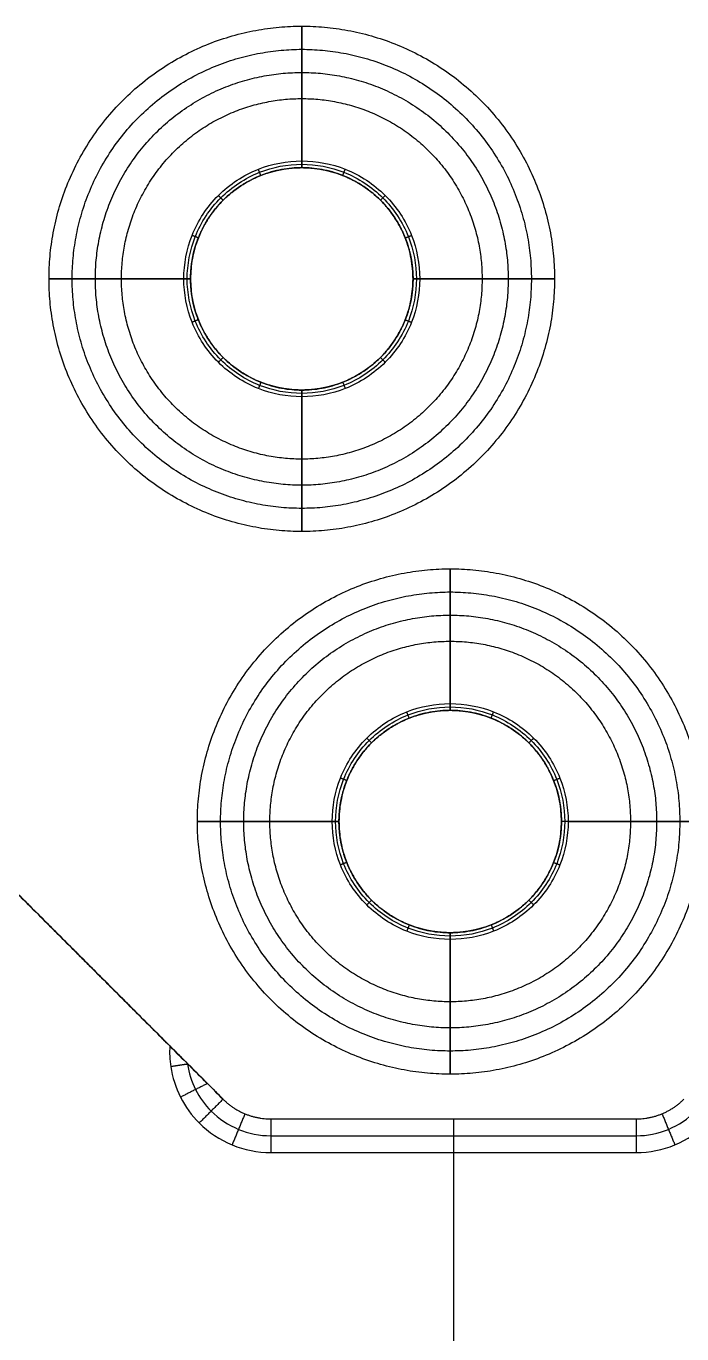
# Model space of a CAD drawing. Header units: millimetres. Extents: x -961 to -824, y -490 to -345.
# Drawn here: x -903.5 to -864.6, y -422.8 to -345.1 of the extents above; entities that cross this region are included whole.
import ezdxf

# ---------------------------------------------------------------- set-up
doc = ezdxf.new("R2010")
doc.units = ezdxf.units.MM
doc.header["$MEASUREMENT"] = 0
doc.layers.add('Corners UP', color=18, linetype='Continuous', true_color=0x000000)

msp = doc.modelspace()

# ---------------------------------------------------------------- linework, layer by layer
at = {"layer": 'Corners UP'}
for p, q in [((-878.126, -410.001), (-878.126, -438.501)), ((-888.969, -412.001, 3), (-867.282, -412.001, 3)), ((-878.126, -412.001, 3), (-878.126, -438.501, 3))]:
    msp.add_line(p, q, dxfattribs=at)
at = {"layer": 'Corners UP', "extrusion": (6.80716e-07, -1.65519e-06, 1)}
for points in [[(-872.126, -360.136, 0), (-872.126, -345.136, 0), (-887.126, -345.136, 0), (-902.126, -345.136, 0), (-902.126, -360.136, 0), (-902.126, -375.136, 0), (-887.126, -375.136, 0), (-872.126, -375.136, 0), (-872.126, -360.136, 0)], [(-872.126, -360.136, 9), (-872.126, -345.136, 9), (-887.126, -345.136, 9), (-902.126, -345.136, 9), (-902.126, -360.136, 9), (-902.126, -375.136, 9), (-887.126, -375.136, 9), (-872.126, -375.136, 9), (-872.126, -360.136, 9)], [(-872.126, -360.136, 10), (-872.126, -345.136, 10), (-887.126, -345.136, 10), (-902.126, -345.136, 10), (-902.126, -360.136, 10), (-902.126, -375.136, 10), (-887.126, -375.136, 10), (-872.126, -375.136, 10), (-872.126, -360.136, 10)], [(-872.126, -360.136, 0.5), (-872.126, -345.136, 0.5), (-887.126, -345.136, 0.5), (-902.126, -345.136, 0.5), (-902.126, -360.136, 0.5), (-902.126, -375.136, 0.5), (-887.126, -375.136, 0.5), (-872.126, -375.136, 0.5), (-872.126, -360.136, 0.5)], [(-872.126, -360.136, 9.5), (-872.126, -345.136, 9.5), (-887.126, -345.136, 9.5), (-902.126, -345.136, 9.5), (-902.126, -360.136, 9.5), (-902.126, -375.136, 9.5), (-887.126, -375.136, 9.5), (-872.126, -375.136, 9.5), (-872.126, -360.136, 9.5)], [(-873.501, -360.136, 1.875), (-873.501, -346.511, 1.875), (-887.126, -346.511, 1.875), (-900.751, -346.511, 1.875), (-900.751, -360.136, 1.875), (-900.751, -373.761, 1.875), (-887.126, -373.761, 1.875), (-873.501, -373.761, 1.875), (-873.501, -360.136, 1.875)], [(-873.501, -360.136, 8.125), (-873.501, -346.511, 8.125), (-887.126, -346.511, 8.125), (-900.751, -346.511, 8.125), (-900.751, -360.136, 8.125), (-900.751, -373.761, 8.125), (-887.126, -373.761, 8.125), (-873.501, -373.761, 8.125), (-873.501, -360.136, 8.125)], [(-874.876, -360.136, 2.75), (-874.876, -347.886, 2.75), (-887.126, -347.886, 2.75), (-899.376, -347.886, 2.75), (-899.376, -360.136, 2.75), (-899.376, -372.386, 2.75), (-887.126, -372.386, 2.75), (-874.876, -372.386, 2.75), (-874.876, -360.136, 2.75)], [(-874.876, -360.136, 7.25), (-874.876, -347.886, 7.25), (-887.126, -347.886, 7.25), (-899.376, -347.886, 7.25), (-899.376, -360.136, 7.25), (-899.376, -372.386, 7.25), (-887.126, -372.386, 7.25), (-874.876, -372.386, 7.25), (-874.876, -360.136, 7.25)], [(-874.876, -360.136, 5), (-874.876, -347.886, 5), (-887.126, -347.886, 5), (-899.376, -347.886, 5), (-899.376, -360.136, 5), (-899.376, -372.386, 5), (-887.126, -372.386, 5), (-874.876, -372.386, 5), (-874.876, -360.136, 5)], [(-876.426, -360.136, 0), (-876.426, -349.436, 0), (-887.126, -349.436, 0), (-897.826, -349.436, 0), (-897.826, -360.136, 0), (-897.826, -370.836, 0), (-887.126, -370.836, 0), (-876.426, -370.836, 0), (-876.426, -360.136, 0)], [(-863.32, -392.348, 1), (-863.32, -377.348, 1), (-878.32, -377.348, 1), (-893.32, -377.348, 1), (-893.32, -392.348, 1), (-893.32, -407.348, 1), (-878.32, -407.348, 1), (-863.32, -407.348, 1), (-863.32, -392.348, 1)], [(-863.32, -392.348, 9), (-863.32, -377.348, 9), (-878.32, -377.348, 9), (-893.32, -377.348, 9), (-893.32, -392.348, 9), (-893.32, -407.348, 9), (-878.32, -407.348, 9), (-863.32, -407.348, 9), (-863.32, -392.348, 9)], [(-863.32, -392.348, 0.5), (-863.32, -377.348, 0.5), (-878.32, -377.348, 0.5), (-893.32, -377.348, 0.5), (-893.32, -392.348, 0.5), (-893.32, -407.348, 0.5), (-878.32, -407.348, 0.5), (-863.32, -407.348, 0.5), (-863.32, -392.348, 0.5)], [(-864.695, -392.348, 1.875), (-864.695, -378.723, 1.875), (-878.32, -378.723, 1.875), (-891.945, -378.723, 1.875), (-891.945, -392.348, 1.875), (-891.945, -405.973, 1.875), (-878.32, -405.973, 1.875), (-864.695, -405.973, 1.875), (-864.695, -392.348, 1.875)], [(-864.695, -392.348, 8.125), (-864.695, -378.723, 8.125), (-878.32, -378.723, 8.125), (-891.945, -378.723, 8.125), (-891.945, -392.348, 8.125), (-891.945, -405.973, 8.125), (-878.32, -405.973, 8.125), (-864.695, -405.973, 8.125), (-864.695, -392.348, 8.125)], [(-866.07, -392.348, 2.75), (-866.07, -380.098, 2.75), (-878.32, -380.098, 2.75), (-890.57, -380.098, 2.75), (-890.57, -392.348, 2.75), (-890.57, -404.598, 2.75), (-878.32, -404.598, 2.75), (-866.07, -404.598, 2.75), (-866.07, -392.348, 2.75)], [(-866.07, -392.348, 5), (-866.07, -380.098, 5), (-878.32, -380.098, 5), (-890.57, -380.098, 5), (-890.57, -392.348, 5), (-890.57, -404.598, 5), (-878.32, -404.598, 5), (-866.07, -404.598, 5), (-866.07, -392.348, 5)]]:
    msp.add_rational_spline(points, [1, 0.707106781187, 1, 0.707106781187, 1, 0.707106781187, 1, 0.707106781187, 1], degree=2, knots=[0, 0, 0, 23.56196, 23.56196, 47.12392, 47.12392, 70.685879, 70.685879, 94.247839, 94.247839, 94.247839], dxfattribs=at)
at = {"layer": 'Corners UP', "extrusion": (-6.80716e-07, 1.65519e-06, -1)}
for points in [[(-872.126, -360.136, 1), (-872.126, -345.136, 1), (-887.126, -345.136, 1), (-902.126, -345.136, 1), (-902.126, -360.136, 1), (-902.126, -375.136, 1), (-887.126, -375.136, 1), (-872.126, -375.136, 1), (-872.126, -360.136, 1)], [(-876.426, -360.136, 10), (-876.426, -349.436, 10), (-887.126, -349.436, 10), (-897.826, -349.436, 10), (-897.826, -360.136, 10), (-897.826, -370.836, 10), (-887.126, -370.836, 10), (-876.426, -370.836, 10), (-876.426, -360.136, 10)], [(-863.32, -392.348, 0), (-863.32, -377.348, 0), (-878.32, -377.348, 0), (-893.32, -377.348, 0), (-893.32, -392.348, 0), (-893.32, -407.348, 0), (-878.32, -407.348, 0), (-863.32, -407.348, 0), (-863.32, -392.348, 0)], [(-863.32, -392.348, 10), (-863.32, -377.348, 10), (-878.32, -377.348, 10), (-893.32, -377.348, 10), (-893.32, -392.348, 10), (-893.32, -407.348, 10), (-878.32, -407.348, 10), (-863.32, -407.348, 10), (-863.32, -392.348, 10)], [(-863.32, -392.348, 9.5), (-863.32, -377.348, 9.5), (-878.32, -377.348, 9.5), (-893.32, -377.348, 9.5), (-893.32, -392.348, 9.5), (-893.32, -407.348, 9.5), (-878.32, -407.348, 9.5), (-863.32, -407.348, 9.5), (-863.32, -392.348, 9.5)], [(-866.07, -392.348, 7.25), (-866.07, -380.098, 7.25), (-878.32, -380.098, 7.25), (-890.57, -380.098, 7.25), (-890.57, -392.348, 7.25), (-890.57, -404.598, 7.25), (-878.32, -404.598, 7.25), (-866.07, -404.598, 7.25), (-866.07, -392.348, 7.25)], [(-867.62, -392.348, 10), (-867.62, -381.648, 10), (-878.32, -381.648, 10), (-889.02, -381.648, 10), (-889.02, -392.348, 10), (-889.02, -403.048, 10), (-878.32, -403.048, 10), (-867.62, -403.048, 10), (-867.62, -392.348, 10)], [(-867.62, -392.348, 0), (-867.62, -381.648, 0), (-878.32, -381.648, 0), (-889.02, -381.648, 0), (-889.02, -392.348, 0), (-889.02, -403.048, 0), (-878.32, -403.048, 0), (-867.62, -403.048, 0), (-867.62, -392.348, 0)]]:
    msp.add_rational_spline(points, [1, 0.707106781187, 1, 0.707106781187, 1, 0.707106781187, 1, 0.707106781187, 1], degree=2, knots=[0, 0, 0, 23.56196, 23.56196, 47.12392, 47.12392, 70.685879, 70.685879, 94.247839, 94.247839, 94.247839], dxfattribs=at)
at = {"layer": 'Corners UP'}
for points in [[(-887.126, -345.136, 10), (-887.126, -349.336, 10), (-887.126, -353.536, 10)], [(-887.126, -345.136, 0), (-887.126, -345.136, 0.5), (-887.126, -345.136, 1)], [(-887.126, -345.136, 1), (-887.126, -346.511, 1.875), (-887.126, -347.886, 2.75)], [(-887.126, -347.886, 7.25), (-887.126, -346.511, 8.125), (-887.126, -345.136, 9)], [(-887.126, -345.136, 9), (-887.126, -345.136, 9.5), (-887.126, -345.136, 10)], [(-887.126, -353.136, 0), (-887.126, -349.136, 0), (-887.126, -345.136, 0)], [(-887.126, -347.886, 2.75), (-887.126, -347.886, 5), (-887.126, -347.886, 7.25)], [(-887.126, -353.536, 0.4), (-887.126, -353.336, 0.2), (-887.126, -353.136, 0)], [(-889.555, -353.999, 0.4), (-889.629, -353.813, 0.2), (-889.703, -353.627, 0)], [(-887.126, -353.536, 10), (-887.126, -353.536, 5.2), (-887.126, -353.536, 0.4)], [(-884.696, -353.999, 0.4), (-884.623, -353.813, 0.2), (-884.549, -353.627, 0)], [(-891.793, -355.469, 0.4), (-891.935, -355.328, 0.2), (-892.076, -355.186, 0)], [(-882.459, -355.469, 0.4), (-882.317, -355.328, 0.2), (-882.176, -355.186, 0)], [(-893.263, -357.707, 0.4), (-893.449, -357.633, 0.2), (-893.635, -357.559, 0)], [(-880.989, -357.707, 0.4), (-880.803, -357.633, 0.2), (-880.617, -357.559, 0)], [(-902.126, -360.136, 10), (-897.926, -360.136, 10), (-893.726, -360.136, 10)], [(-902.126, -360.136, 0), (-902.126, -360.136, 0.5), (-902.126, -360.136, 1)], [(-902.126, -360.136, 1), (-900.751, -360.136, 1.875), (-899.376, -360.136, 2.75)], [(-899.376, -360.136, 7.25), (-900.751, -360.136, 8.125), (-902.126, -360.136, 9)], [(-902.126, -360.136, 9), (-902.126, -360.136, 9.5), (-902.126, -360.136, 10)], [(-894.126, -360.136, 0), (-898.126, -360.136, 0), (-902.126, -360.136, 0)], [(-899.376, -360.136, 2.75), (-899.376, -360.136, 5), (-899.376, -360.136, 7.25)], [(-893.726, -360.136, 0.4), (-893.926, -360.136, 0.2), (-894.126, -360.136, 0)], [(-893.726, -360.136, 10), (-893.726, -360.136, 5.2), (-893.726, -360.136, 0.4)], [(-872.126, -360.136, 10), (-876.326, -360.136, 10), (-880.526, -360.136, 10)], [(-880.526, -360.136, 0.4), (-880.326, -360.136, 0.2), (-880.126, -360.136, 0)], [(-880.526, -360.136, 10), (-880.526, -360.136, 5.2), (-880.526, -360.136, 0.4)], [(-880.126, -360.136, 0), (-876.126, -360.136, 0), (-872.126, -360.136, 0)], [(-874.876, -360.136, 7.25), (-873.501, -360.136, 8.125), (-872.126, -360.136, 9)], [(-874.876, -360.136, 2.75), (-874.876, -360.136, 5), (-874.876, -360.136, 7.25)], [(-872.126, -360.136, 1), (-873.501, -360.136, 1.875), (-874.876, -360.136, 2.75)], [(-872.126, -360.136, 9), (-872.126, -360.136, 9.5), (-872.126, -360.136, 10)], [(-872.126, -360.136, 0), (-872.126, -360.136, 0.5), (-872.126, -360.136, 1)], [(-893.263, -362.566, 0.4), (-893.449, -362.639, 0.2), (-893.635, -362.713, 0)], [(-880.989, -362.566, 0.4), (-880.803, -362.639, 0.2), (-880.617, -362.713, 0)], [(-891.793, -364.803, 0.4), (-891.935, -364.945, 0.2), (-892.076, -365.086, 0)], [(-882.459, -364.803, 0.4), (-882.317, -364.945, 0.2), (-882.176, -365.086, 0)], [(-889.555, -366.273, 0.4), (-889.629, -366.459, 0.2), (-889.703, -366.645, 0)], [(-884.696, -366.273, 0.4), (-884.623, -366.459, 0.2), (-884.549, -366.645, 0)], [(-887.126, -375.136, 10), (-887.126, -370.936, 10), (-887.126, -366.736, 10)], [(-887.126, -366.736, 10), (-887.126, -366.736, 5.2), (-887.126, -366.736, 0.4)], [(-887.126, -366.736, 0.4), (-887.126, -366.936, 0.2), (-887.126, -367.136, 0)], [(-887.126, -367.136, 0), (-887.126, -371.136, 0), (-887.126, -375.136, 0)], [(-887.126, -375.136, 1), (-887.126, -373.761, 1.875), (-887.126, -372.386, 2.75)], [(-887.126, -372.386, 2.75), (-887.126, -372.386, 5), (-887.126, -372.386, 7.25)], [(-887.126, -372.386, 7.25), (-887.126, -373.761, 8.125), (-887.126, -375.136, 9)], [(-887.126, -375.136, 0), (-887.126, -375.136, 0.5), (-887.126, -375.136, 1)], [(-887.126, -375.136, 9), (-887.126, -375.136, 9.5), (-887.126, -375.136, 10)], [(-878.32, -377.348, 10), (-878.32, -381.548, 10), (-878.32, -385.748, 10)], [(-878.32, -377.348, 0), (-878.32, -377.348, 0.5), (-878.32, -377.348, 1)], [(-878.32, -377.348, 1), (-878.32, -378.723, 1.875), (-878.32, -380.098, 2.75)], [(-878.32, -380.098, 7.25), (-878.32, -378.723, 8.125), (-878.32, -377.348, 9)], [(-878.32, -377.348, 9), (-878.32, -377.348, 9.5), (-878.32, -377.348, 10)], [(-878.32, -385.348, 0), (-878.32, -381.348, 0), (-878.32, -377.348, 0)], [(-878.32, -380.098, 2.75), (-878.32, -380.098, 5), (-878.32, -380.098, 7.25)], [(-878.32, -385.748, 0.4), (-878.32, -385.548, 0.2), (-878.32, -385.348, 0)], [(-878.32, -385.748, 10), (-878.32, -385.748, 5.2), (-878.32, -385.748, 0.4)], [(-880.749, -386.211, 0.4), (-880.823, -386.025, 0.2), (-880.897, -385.839, 0)], [(-875.89, -386.211, 0.4), (-875.817, -386.025, 0.2), (-875.743, -385.839, 0)], [(-882.987, -387.681, 0.4), (-883.128, -387.539, 0.2), (-883.27, -387.398, 0)], [(-873.653, -387.681, 0.4), (-873.511, -387.539, 0.2), (-873.37, -387.398, 0)], [(-910.626, -390.001, 3), (-902.792, -397.834, 3), (-894.959, -405.667, 3)], [(-910.626, -390.001), (-901.211, -399.415), (-891.797, -408.829)], [(-910.626, -390.001, 1.5), (-901.94, -398.686, 1.5), (-893.255, -407.372, 1.5)], [(-884.457, -389.919, 0.4), (-884.643, -389.845, 0.2), (-884.829, -389.771, 0)], [(-872.183, -389.919, 0.4), (-871.997, -389.845, 0.2), (-871.811, -389.771, 0)], [(-893.32, -392.348, 10), (-889.12, -392.348, 10), (-884.92, -392.348, 10)], [(-893.32, -392.348, 0), (-893.32, -392.348, 0.5), (-893.32, -392.348, 1)], [(-893.32, -392.348, 1), (-891.945, -392.348, 1.875), (-890.57, -392.348, 2.75)], [(-890.57, -392.348, 7.25), (-891.945, -392.348, 8.125), (-893.32, -392.348, 9)], [(-893.32, -392.348, 9), (-893.32, -392.348, 9.5), (-893.32, -392.348, 10)], [(-885.32, -392.348, 0), (-889.32, -392.348, 0), (-893.32, -392.348, 0)], [(-890.57, -392.348, 2.75), (-890.57, -392.348, 5), (-890.57, -392.348, 7.25)], [(-884.92, -392.348, 0.4), (-885.12, -392.348, 0.2), (-885.32, -392.348, 0)], [(-884.92, -392.348, 10), (-884.92, -392.348, 5.2), (-884.92, -392.348, 0.4)], [(-863.32, -392.348, 10), (-867.52, -392.348, 10), (-871.72, -392.348, 10)], [(-871.32, -392.348, 0), (-871.52, -392.348, 0.2), (-871.72, -392.348, 0.4)], [(-871.72, -392.348, 10), (-871.72, -392.348, 5.2), (-871.72, -392.348, 0.4)], [(-871.32, -392.348, 0), (-867.32, -392.348, 0), (-863.32, -392.348, 0)], [(-866.07, -392.348, 7.25), (-864.695, -392.348, 8.125), (-863.32, -392.348, 9)], [(-866.07, -392.348, 2.75), (-866.07, -392.348, 5), (-866.07, -392.348, 7.25)], [(-863.32, -392.348, 1), (-864.695, -392.348, 1.875), (-866.07, -392.348, 2.75)], [(-884.457, -394.778, 0.4), (-884.643, -394.851, 0.2), (-884.829, -394.925, 0)], [(-872.183, -394.778, 0.4), (-871.997, -394.851, 0.2), (-871.811, -394.925, 0)], [(-882.987, -397.015, 0.4), (-883.128, -397.157, 0.2), (-883.27, -397.298, 0)], [(-873.653, -397.015, 0.4), (-873.511, -397.157, 0.2), (-873.37, -397.298, 0)], [(-880.749, -398.485, 0.4), (-880.823, -398.671, 0.2), (-880.897, -398.857, 0)], [(-878.32, -407.348, 10), (-878.32, -403.148, 10), (-878.32, -398.948, 10)], [(-878.32, -398.948, 10), (-878.32, -398.948, 5.2), (-878.32, -398.948, 0.4)], [(-878.32, -398.948, 0.4), (-878.32, -399.148, 0.2), (-878.32, -399.348, 0)], [(-875.89, -398.485, 0.4), (-875.817, -398.671, 0.2), (-875.743, -398.857, 0)], [(-901.202, -399.424, 3), (-901.202, -399.424, 1.5), (-901.202, -399.424)], [(-878.32, -399.348, 0), (-878.32, -403.348, 0), (-878.32, -407.348, 0)], [(-878.32, -407.348, 1), (-878.32, -405.973, 1.875), (-878.32, -404.598, 2.75)], [(-878.32, -404.598, 2.75), (-878.32, -404.598, 5), (-878.32, -404.598, 7.25)], [(-878.32, -404.598, 7.25), (-878.32, -405.973, 8.125), (-878.32, -407.348, 9)], [(-893.879, -406.747, 1.967), (-894.39, -406.825, 2.483), (-894.901, -406.902, 3)], [(-878.32, -407.348, 0), (-878.32, -407.348, 0.5), (-878.32, -407.348, 1)], [(-878.32, -407.348, 9), (-878.32, -407.348, 9.5), (-878.32, -407.348, 10)], [(-892.726, -407.9, 1.21), (-893.525, -408.304, 2.105), (-894.323, -408.708, 3)], [(-891.797, -408.829, 1), (-892.504, -409.536, 2), (-893.211, -410.243, 3)], [(-891.797, -408.829, 1), (-891.797, -408.829, 0.5), (-891.797, -408.829)], [(-890.499, -409.696, 1), (-890.882, -410.62, 2), (-891.265, -411.544, 3)], [(-890.499, -409.696, 1), (-890.499, -409.696, 0.5), (-890.499, -409.696)], [(-865.752, -409.696, 1), (-865.752, -409.696, 0.5), (-865.752, -409.696)], [(-865.752, -409.696, 1), (-865.369, -410.62, 2), (-864.986, -411.544, 3)], [(-888.969, -410.001, 1), (-888.969, -410.001, 0.5), (-888.969, -410.001)], [(-888.969, -410.001, 1), (-888.969, -411.001, 2), (-888.969, -412.001, 3)], [(-888.969, -410.001, 1), (-878.126, -410.001, 1), (-867.282, -410.001, 1)], [(-878.126, -410.001, 1), (-878.126, -410.001, 0.5), (-878.126, -410.001)], [(-878.126, -410.001, 1), (-878.126, -411.001, 2), (-878.126, -412.001, 3)], [(-867.282, -410.001, 1), (-867.282, -410.001, 0.5), (-867.282, -410.001)], [(-867.282, -410.001, 1), (-867.282, -411.001, 2), (-867.282, -412.001, 3)], [(-888.969, -411.001, 2), (-878.126, -411.001, 2), (-867.282, -411.001, 2)]]:
    msp.add_open_spline(points, degree=2, dxfattribs=at)
at = {"layer": 'Corners UP', "extrusion": (6.17209e-07, -1.65519e-06, 1)}
for points in [[(-894.126, -360.136, 0), (-894.126, -359.257, 0), (-893.777, -357.424, 0), (-892.216, -355.047, 0), (-889.838, -353.485, 0), (-887.126, -352.968, 0), (-884.414, -353.485, 0), (-882.036, -355.047, 0), (-880.475, -357.424, 0), (-880.126, -359.257, 0), (-880.126, -360.136, 0)], [(-885.32, -392.348, 0), (-885.32, -391.469, 0), (-884.971, -389.636, 0), (-883.409, -387.258, 0), (-881.032, -385.697, 0), (-878.32, -385.18, 0), (-875.608, -385.697, 0), (-873.23, -387.258, 0), (-871.669, -389.636, 0), (-871.319, -391.469, 0), (-871.32, -392.348, 0)]]:
    msp.add_open_spline(points, degree=3, knots=[0, 0, 0, 0, 2.638651, 5.497648, 8.356645, 10.995297, 13.633952, 16.492952, 19.351952, 21.990605, 21.990605, 21.990605, 21.990605], dxfattribs=at)
at = {"layer": 'Corners UP', "extrusion": (7.00737e-07, -1.70387e-06, 1)}
for points in [[(-893.926, -360.136, 0.2), (-893.926, -359.282, 0.2), (-893.587, -357.502, 0.2), (-892.07, -355.192, 0.2), (-889.76, -353.675, 0.2), (-887.126, -353.173, 0.2), (-884.491, -353.675, 0.2), (-882.182, -355.192, 0.2), (-880.665, -357.502, 0.2), (-880.326, -359.282, 0.2), (-880.326, -360.136, 0.2)], [(-885.12, -392.348, 0.2), (-885.12, -391.494, 0.2), (-884.781, -389.713, 0.2), (-883.264, -387.404, 0.2), (-880.954, -385.887, 0.2), (-878.32, -385.385, 0.2), (-875.685, -385.887, 0.2), (-873.376, -387.404, 0.2), (-871.859, -389.713, 0.2), (-871.519, -391.494, 0.2), (-871.52, -392.348, 0.2)]]:
    msp.add_open_spline(points, degree=3, knots=[0, 0, 0, 0, 2.638651, 5.497648, 8.356645, 10.995297, 13.633952, 16.492952, 19.351952, 21.990605, 21.990605, 21.990605, 21.990605], dxfattribs=at)
at = {"layer": 'Corners UP'}
for points, weights, degree, knots in [([(-893.726, -360.136, 10), (-893.726, -358.386, 10), (-893.031, -356.707, 10), (-891.793, -355.469, 10), (-890.504, -354.181, 10), (-888.85, -353.536, 10), (-887.126, -353.536, 10)], [1, 1, 1, 1, 1, 1.05719095842, 1.17157287525], 3, [0, 0, 0, 0, 5.317908, 5.317908, 5.317908, 10.635816, 10.635816, 10.635816, 10.635816]), ([(-893.726, -360.136, 9.952), (-893.726, -353.536, 9.952), (-887.126, -353.536, 9.952), (-880.526, -353.536, 9.952), (-880.526, -360.136, 9.952), (-880.526, -366.736, 9.952), (-887.126, -366.736, 9.952), (-893.726, -366.736, 9.952), (-893.726, -360.136, 9.952)], [1, 0.707106781187, 1, 0.707106781187, 1, 0.707106781187, 1, 0.707106781187, 1], 2, [0, 0, 0, 10.367256, 10.367256, 20.734512, 20.734512, 31.101767, 31.101767, 41.469023, 41.469023, 41.469023]), ([(-887.126, -353.536, 10), (-885.376, -353.536, 10), (-883.697, -354.232, 10), (-882.459, -355.469, 10), (-881.221, -356.707, 10), (-880.526, -358.386, 10), (-880.526, -360.136, 10)], [1.17157287525, 1.17157277757, 1.17157277757, 1.17157277757, 1.17157277757, 1.17157277757, 1.17157196339], 3, [10.635816, 10.635816, 10.635816, 10.635816, 15.953729, 15.953729, 15.953729, 21.271644, 21.271644, 21.271644, 21.271644]), ([(-880.526, -360.136, 10), (-880.526, -361.887, 10), (-881.221, -363.565, 10), (-882.459, -364.803, 10), (-883.748, -366.092, 10), (-885.402, -366.736, 10), (-887.126, -366.736, 10), (-888.876, -366.736, 10), (-890.555, -366.041, 10), (-891.793, -364.803, 10), (-893.031, -363.565, 10), (-893.726, -361.887, 10), (-893.726, -360.136, 10)], [1, 1, 1, 1, 1, 1.0571906573, 1.17157287525, 1.17157287525, 1.17157287525, 1.17157287525, 1.17157287525, 1.17157287525, 1.1715744951], 3, [0, 0, 0, 0, 5.317901, 5.317901, 5.317901, 10.635814, 10.635814, 10.635814, 15.953728, 15.953728, 15.953728, 21.271618, 21.271618, 21.271618, 21.271618]), ([(-884.92, -392.348, 10), (-884.92, -390.598, 10), (-884.224, -388.919, 10), (-882.987, -387.681, 10), (-881.698, -386.392, 10), (-880.044, -385.748, 10), (-878.32, -385.748, 10)], [1, 1, 1, 1, 1, 1.05719095842, 1.17157287525], 3, [0, 0, 0, 0, 5.317908, 5.317908, 5.317908, 10.635816, 10.635816, 10.635816, 10.635816]), ([(-884.92, -392.348, 9.952), (-884.92, -385.748, 9.952), (-878.32, -385.748, 9.952), (-871.72, -385.748, 9.952), (-871.72, -392.348, 9.952), (-871.72, -398.948, 9.952), (-878.32, -398.948, 9.952), (-884.92, -398.948, 9.952), (-884.92, -392.348, 9.952)], [1, 0.707106781187, 1, 0.707106781187, 1, 0.707106781187, 1, 0.707106781187, 1], 2, [0, 0, 0, 10.367256, 10.367256, 20.734512, 20.734512, 31.101767, 31.101767, 41.469023, 41.469023, 41.469023]), ([(-878.32, -385.748, 10), (-876.569, -385.748, 10), (-874.891, -386.443, 10), (-873.653, -387.681, 10), (-872.415, -388.919, 10), (-871.72, -390.598, 10), (-871.72, -392.348, 10)], [1.17157287525, 1.17157277757, 1.17157277757, 1.17157277757, 1.17157277757, 1.17157277757, 1.17157196339], 3, [10.635816, 10.635816, 10.635816, 10.635816, 15.953729, 15.953729, 15.953729, 21.271644, 21.271644, 21.271644, 21.271644]), ([(-871.72, -392.348, 10), (-871.72, -394.098, 10), (-872.415, -395.777, 10), (-873.653, -397.015, 10), (-874.942, -398.304, 10), (-876.596, -398.948, 10), (-878.32, -398.948, 10), (-880.07, -398.948, 10), (-881.749, -398.253, 10), (-882.987, -397.015, 10), (-884.224, -395.777, 10), (-884.92, -394.098, 10), (-884.92, -392.348, 10)], [1, 1, 1, 1, 1, 1.0571906573, 1.17157287525, 1.17157287525, 1.17157287525, 1.17157287525, 1.17157287525, 1.17157287525, 1.1715744951], 3, [0, 0, 0, 0, 5.317901, 5.317901, 5.317901, 10.635814, 10.635814, 10.635814, 15.953728, 15.953728, 15.953728, 21.271618, 21.271618, 21.271618, 21.271618])]:
    msp.add_rational_spline(points, weights, degree=degree, knots=knots, dxfattribs=at)
at = {"layer": 'Corners UP', "extrusion": (7.21971e-07, -1.75551e-06, 1)}
for points in [[(-893.726, -360.136, 0.4), (-893.726, -359.307, 0.4), (-893.397, -357.579, 0.4), (-891.925, -355.337, 0.4), (-889.683, -353.865, 0.4), (-887.126, -353.378, 0.4), (-884.569, -353.865, 0.4), (-882.327, -355.337, 0.4), (-880.855, -357.579, 0.4), (-880.526, -359.307, 0.4), (-880.526, -360.136, 0.4)], [(-884.92, -392.348, 0.4), (-884.92, -391.519, 0.4), (-884.591, -389.791, 0.4), (-883.119, -387.549, 0.4), (-880.877, -386.077, 0.4), (-878.32, -385.59, 0.4), (-875.763, -386.077, 0.4), (-873.521, -387.549, 0.4), (-872.049, -389.791, 0.4), (-871.72, -391.519, 0.4), (-871.72, -392.348, 0.4)]]:
    msp.add_open_spline(points, degree=3, knots=[0, 0, 0, 0, 2.638651, 5.497648, 8.356645, 10.995297, 13.633952, 16.492952, 19.351952, 21.990605, 21.990605, 21.990605, 21.990605], dxfattribs=at)
at = {"layer": 'Corners UP', "extrusion": (-6.17209e-07, 1.65519e-06, -1)}
for points in [[(-880.126, -360.136, 0), (-880.126, -361.016, 0), (-880.475, -362.848, 0), (-882.036, -365.226, 0), (-884.414, -366.787, 0), (-887.126, -367.304, 0), (-889.838, -366.787, 0), (-892.216, -365.226, 0), (-893.777, -362.848, 0), (-894.126, -361.016, 0), (-894.126, -360.136, 0)], [(-871.32, -392.348, 0), (-871.319, -393.228, 0), (-871.669, -395.06, 0), (-873.23, -397.438, 0), (-875.608, -398.999, 0), (-878.32, -399.516, 0), (-881.032, -398.999, 0), (-883.409, -397.438, 0), (-884.971, -395.06, 0), (-885.32, -393.227, 0), (-885.32, -392.348, 0)]]:
    msp.add_open_spline(points, degree=3, knots=[0, 0, 0, 0, 2.63865, 5.497643, 8.356636, 10.995284, 13.633936, 16.492932, 19.351928, 21.990581, 21.990581, 21.990581, 21.990581], dxfattribs=at)
at = {"layer": 'Corners UP', "extrusion": (-7.00737e-07, 1.70387e-06, -1)}
for points in [[(-880.326, -360.136, 0.2), (-880.326, -360.991, 0.2), (-880.665, -362.771, 0.2), (-882.182, -365.08, 0.2), (-884.491, -366.597, 0.2), (-887.126, -367.099, 0.2), (-889.76, -366.597, 0.2), (-892.07, -365.08, 0.2), (-893.587, -362.771, 0.2), (-893.926, -360.991, 0.2), (-893.926, -360.136, 0.2)], [(-871.52, -392.348, 0.2), (-871.519, -393.202, 0.2), (-871.859, -394.983, 0.2), (-873.376, -397.292, 0.2), (-875.685, -398.809, 0.2), (-878.32, -399.311, 0.2), (-880.954, -398.809, 0.2), (-883.264, -397.292, 0.2), (-884.781, -394.983, 0.2), (-885.12, -393.202, 0.2), (-885.12, -392.348, 0.2)]]:
    msp.add_open_spline(points, degree=3, knots=[0, 0, 0, 0, 2.63865, 5.497643, 8.356636, 10.995284, 13.633936, 16.492932, 19.351928, 21.990581, 21.990581, 21.990581, 21.990581], dxfattribs=at)
at = {"layer": 'Corners UP', "extrusion": (-7.21971e-07, 1.75551e-06, -1)}
for points in [[(-880.526, -360.136, 0.4), (-880.526, -360.965, 0.4), (-880.855, -362.693, 0.4), (-882.327, -364.935, 0.4), (-884.569, -366.407, 0.4), (-887.126, -366.894, 0.4), (-889.683, -366.407, 0.4), (-891.925, -364.935, 0.4), (-893.397, -362.693, 0.4), (-893.726, -360.965, 0.4), (-893.726, -360.136, 0.4)], [(-871.72, -392.348, 0.4), (-871.72, -393.177, 0.4), (-872.049, -394.905, 0.4), (-873.521, -397.147, 0.4), (-875.763, -398.619, 0.4), (-878.32, -399.106, 0.4), (-880.877, -398.619, 0.4), (-883.119, -397.147, 0.4), (-884.591, -394.905, 0.4), (-884.92, -393.177, 0.4), (-884.92, -392.348, 0.4)]]:
    msp.add_open_spline(points, degree=3, knots=[0, 0, 0, 0, 2.63865, 5.497643, 8.356636, 10.995284, 13.633936, 16.492932, 19.351928, 21.990581, 21.990581, 21.990581, 21.990581], dxfattribs=at)
at = {"layer": 'Corners UP'}
for points, degree, knots in [([(-894.959, -405.667, 3), (-894.982, -406.079, 3), (-894.933, -407.131, 3), (-894.414, -408.754, 3), (-893.66, -409.795, 3), (-893.211, -410.243, 3), (-892.656, -410.799, 3), (-891.324, -411.688, 3), (-889.754, -412.001, 3), (-888.969, -412.001, 3)], 3, [-5.046227, -5.046227, -5.046227, -5.046227, -3.807229, -1.903614, 0, 0, 0, 2.35618, 4.712359, 4.712359, 4.712359, 4.712359]), ([(-894.959, -405.667, 3), (-894.819, -405.807, 2.852), (-894.677, -405.95, 2.707), (-894.394, -406.233, 2.428), (-894.253, -406.374, 2.295), (-893.973, -406.654, 2.044), (-893.834, -406.792, 1.927), (-893.56, -407.066, 1.711), (-893.426, -407.2, 1.613), (-893.04, -407.586, 1.358), (-892.788, -407.838, 1.223), (-892.282, -408.344, 1.045), (-892.044, -408.582, 1), (-891.797, -408.829, 1)], 3, [-4.979872, -4.979872, -4.979872, -4.979872, -4.238673, -4.238673, -3.521583, -3.521583, -2.838258, -2.838258, -2.196775, -2.196775, -1.0394, -1.0394, 0, 0, 0, 0]), ([(-867.282, -412.001, 3), (-866.497, -412.001, 3), (-864.927, -411.688, 3), (-863.595, -410.799, 3), (-863.04, -410.243, 3), (-862.591, -409.795, 3), (-861.837, -408.754, 3), (-861.318, -407.131, 3), (-861.269, -406.079, 3), (-861.292, -405.667, 3)], 3, [0, 0, 0, 0, 2.35618, 4.712359, 4.712359, 4.712359, 6.615974, 8.519588, 9.758585, 9.758585, 9.758585, 9.758585]), ([(-893.919, -406.708, 2), (-893.916, -406.723, 2), (-893.837, -407.26, 2), (-893.506, -408.295, 2), (-892.878, -409.163, 2), (-892.504, -409.536, 2), (-892.042, -409.999, 2), (-890.932, -410.74, 2), (-889.623, -411.001, 2), (-888.969, -411.001, 2)], 3, [-3.861035, -3.861035, -3.861035, -3.861035, -3.807229, -1.903614, 0, 0, 0, 2.35618, 4.712359, 4.712359, 4.712359, 4.712359]), ([(-867.282, -411.001, 2), (-866.628, -411.001, 2), (-865.319, -410.74, 2), (-864.209, -409.999, 2), (-863.747, -409.536, 2), (-863.373, -409.163, 2), (-862.745, -408.295, 2), (-862.414, -407.26, 2), (-862.335, -406.723, 2), (-862.333, -406.708, 2)], 3, [0, 0, 0, 0, 2.35618, 4.712359, 4.712359, 4.712359, 6.615974, 8.519588, 8.573399, 8.573399, 8.573399, 8.573399]), ([(-888.969, -410.001), (-883.547, -410.001), (-878.126, -410.001), (-872.704, -410.001), (-867.282, -410.001)], 2, [-1440.640028, -1440.640028, -1440.640028, -1432.386153, -1432.386153, -1424.132278, -1424.132278, -1424.132278])]:
    msp.add_open_spline(points, degree=degree, knots=knots, dxfattribs=at)
for points in [[(-891.797, -408.829), (-890.626, -410.001), (-888.969, -410.001)], [(-891.797, -408.829, 1), (-890.626, -410.001, 1), (-888.969, -410.001, 1)], [(-867.282, -410.001), (-865.626, -410.001), (-864.454, -408.829)], [(-867.282, -410.001, 1), (-865.626, -410.001, 1), (-864.454, -408.829, 1)]]:
    msp.add_rational_spline(points, [1, 0.92387953251, 1], degree=2, dxfattribs=at)

doc.saveas('drawing.dxf')
